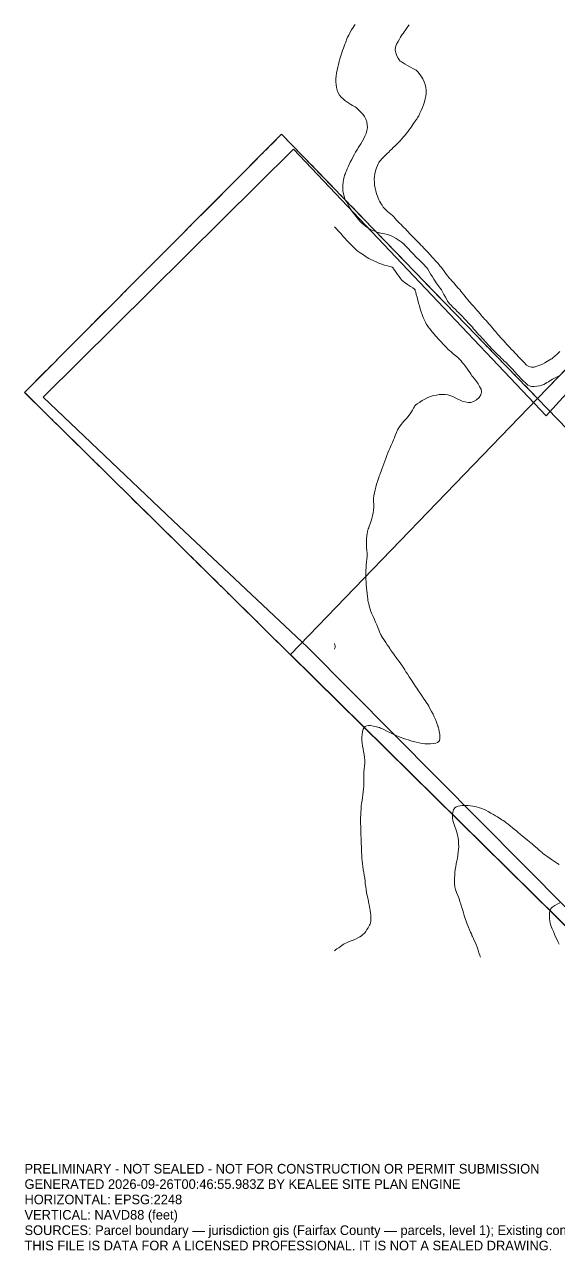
# Model space of a CAD drawing. Extents: x 1236872 to 1237219, y 449292 to 449611.
# Drawn here: x 1236872.3 to 1237011.4, y 449291.6 to 449610.8 of the extents above; entities that cross this region are included whole.
import ezdxf

# ---------------------------------------------------------------- set-up
doc = ezdxf.new("R2010")
doc.units = 0
doc.linetypes.add('DASHED', pattern=[6, 4, -2])
doc.linetypes.add('PHANTOM', pattern=[13, 8, -1, 1, -1, 1, -1])
for name, color, linetype, lineweight in [('C-ANNO-NPLT', 250, 'Continuous', 0), ('C-SITE-N', 6, 'Continuous', 0), ('C-STRM-AREA', 150, 'PHANTOM', 0), ('C-TOPO-MAJR-E', 32, 'DASHED', 0), ('V-PROP-BNDY', 7, 'Continuous', 0)]:
    doc.layers.add(name, color=color, linetype=linetype, lineweight=lineweight)

msp = doc.modelspace()

# ---------------------------------------------------------------- linework, layer by layer
at = {"layer": 'C-SITE-N'}
for points in [[(1237193.64, 449474.19), (1237057.21, 449336.54), (1237047.23, 449346.7), (1236946.01, 449448.67), (1236911.02, 449481.54), (1236877.18, 449513.76), (1236942.43, 449578.32), (1237008.2, 449508.9), (1237078.34, 449585.97), (1237193.64, 449474.19)], [(1237005.98, 449513.38), (1237005.98, 449513.38), (1237005.98, 449513.38), (1236941.59, 449446.77), (1237049.49, 449340.4), (1237058.35, 449331.67), (1237058.35, 449331.67), (1237120.66, 449394.96), (1237005.98, 449513.38)]]:
    msp.add_lwpolyline(points, close=True, dxfattribs=at)
at = {"layer": 'C-STRM-AREA'}
msp.add_lwpolyline([(1237198.64, 449474.16), (1237058.35, 449331.67), (1237048.09, 449341.78), (1236941.27, 449447.08), (1236906.03, 449481.81), (1236872.35, 449515.02), (1236939.31, 449582.22), (1237005.98, 449513.38), (1237080.51, 449590.47), (1237198.64, 449474.16)], close=True, dxfattribs=at)
at = {"layer": 'C-TOPO-MAJR-E'}
for points in [[(1237011.8, 449519.39), (1237011.05, 449519.04), (1237010.41, 449518.72), (1237009.88, 449518.44), (1237009.46, 449518.2), (1237009.14, 449517.99), (1237008.8, 449517.77), (1237008.42, 449517.55), (1237008.02, 449517.32), (1237007.58, 449517.09), (1237007.07, 449516.9), (1237006.48, 449516.74), (1237005.81, 449516.63), (1237005.06, 449516.56), (1237004.41, 449516.58), (1237003.86, 449516.7), (1237003.42, 449516.91), (1237003.07, 449517.22), (1237002.71, 449517.55), (1237002.33, 449517.91), (1237001.95, 449518.3), (1237001.55, 449518.71), (1237001.17, 449519.11), (1237000.82, 449519.48), (1237000.5, 449519.83), (1237000.2, 449520.17), (1236999.87, 449520.54), (1236999.49, 449520.95), (1236999.08, 449521.39), (1236998.63, 449521.87), (1236998.22, 449522.3), (1236997.84, 449522.67), (1236997.51, 449523), (1236997.22, 449523.26), (1236996.89, 449523.58), (1236996.51, 449523.94), (1236996.1, 449524.34), (1236995.64, 449524.79), (1236995.22, 449525.2), (1236994.85, 449525.58), (1236994.51, 449525.91), (1236994.22, 449526.21), (1236993.88, 449526.56), (1236993.51, 449526.97), (1236993.09, 449527.43), (1236992.64, 449527.94), (1236992.24, 449528.38), (1236991.9, 449528.75), (1236991.61, 449529.06), (1236991.38, 449529.3), (1236991.08, 449529.62), (1236990.7, 449530.03), (1236990.26, 449530.53), (1236989.74, 449531.11), (1236989.32, 449531.59), (1236988.98, 449531.96), (1236988.73, 449532.23), (1236988.57, 449532.4), (1236988.31, 449532.68), (1236987.93, 449533.08), (1236987.45, 449533.61), (1236986.86, 449534.25), (1236986.39, 449534.75), (1236986.03, 449535.13), (1236985.79, 449535.37), (1236985.67, 449535.48), (1236985.42, 449535.72), (1236985.05, 449536.08), (1236984.55, 449536.58), (1236983.92, 449537.21), (1236983.43, 449537.71), (1236983.06, 449538.08), (1236982.83, 449538.33), (1236982.73, 449538.45), (1236982.55, 449538.73), (1236982.3, 449539.16), (1236981.98, 449539.76), (1236981.59, 449540.51), (1236981.23, 449541.15), (1236980.91, 449541.69), (1236980.62, 449542.12), (1236980.37, 449542.45), (1236980.11, 449542.8), (1236979.85, 449543.18), (1236979.58, 449543.57), (1236979.31, 449543.99), (1236978.98, 449544.49), (1236978.61, 449545.08), (1236978.18, 449545.74), (1236977.71, 449546.49), (1236977.35, 449547.05), (1236977.11, 449547.43), (1236976.99, 449547.62), (1236976.99, 449547.62), (1236976.81, 449547.8), (1236976.43, 449548.18), (1236975.87, 449548.73), (1236975.12, 449549.48), (1236974.56, 449550.04), (1236974.18, 449550.41), (1236974, 449550.6), (1236973.99, 449550.61), (1236973.82, 449550.79), (1236973.46, 449551.17), (1236972.94, 449551.73), (1236972.24, 449552.48), (1236971.7, 449553.05), (1236971.33, 449553.45), (1236971.12, 449553.68), (1236971.07, 449553.72), (1236970.85, 449553.89), (1236970.46, 449554.18), (1236969.88, 449554.59), (1236969.13, 449555.11), (1236968.39, 449555.54), (1236967.64, 449555.88), (1236966.89, 449556.11), (1236966.14, 449556.25), (1236965.55, 449556.36), (1236965.11, 449556.45), (1236964.83, 449556.51), (1236964.7, 449556.54), (1236964.45, 449556.63), (1236964.07, 449556.76), (1236963.58, 449556.94), (1236962.96, 449557.17), (1236962.34, 449557.48), (1236961.73, 449557.85), (1236961.13, 449558.3), (1236960.53, 449558.81), (1236960.04, 449559.25), (1236959.67, 449559.61), (1236959.4, 449559.89), (1236959.25, 449560.1), (1236959.03, 449560.38), (1236958.74, 449560.76), (1236958.39, 449561.22), (1236957.96, 449561.77), (1236957.55, 449562.32), (1236957.18, 449562.89), (1236956.83, 449563.47), (1236956.51, 449564.05), (1236956.25, 449564.54), (1236956.04, 449564.91), (1236955.89, 449565.18), (1236955.79, 449565.34), (1236955.68, 449565.65), (1236955.56, 449566.1), (1236955.43, 449566.7), (1236955.29, 449567.45), (1236955.22, 449568.2), (1236955.23, 449568.95), (1236955.31, 449569.7), (1236955.46, 449570.44), (1236955.6, 449571.05), (1236955.72, 449571.52), (1236955.82, 449571.86), (1236955.91, 449572.05), (1236956.03, 449572.33), (1236956.18, 449572.7), (1236956.37, 449573.17), (1236956.6, 449573.73), (1236956.88, 449574.33), (1236957.2, 449574.98), (1236957.56, 449575.68), (1236957.98, 449576.43), (1236958.32, 449577.04), (1236958.58, 449577.52), (1236958.76, 449577.85), (1236958.87, 449578.05), (1236959.04, 449578.34), (1236959.27, 449578.71), (1236959.56, 449579.17), (1236959.92, 449579.72), (1236960.27, 449580.32), (1236960.62, 449580.97), (1236960.97, 449581.67), (1236961.32, 449582.42), (1236961.54, 449583.17), (1236961.64, 449583.92), (1236961.62, 449584.67), (1236961.47, 449585.41), (1236961.23, 449586.13), (1236960.87, 449586.8), (1236960.42, 449587.43), (1236959.86, 449588.03), (1236959.39, 449588.52), (1236958.99, 449588.89), (1236958.68, 449589.16), (1236958.44, 449589.31), (1236958.14, 449589.49), (1236957.76, 449589.72), (1236957.32, 449589.98), (1236956.81, 449590.28), (1236956.3, 449590.62), (1236955.8, 449590.99), (1236955.3, 449591.4), (1236954.81, 449591.85), (1236954.4, 449592.38), (1236954.06, 449592.97), (1236953.8, 449593.65), (1236953.62, 449594.4), (1236953.5, 449595.14), (1236953.44, 449595.89), (1236953.46, 449596.64), (1236953.54, 449597.39), (1236953.64, 449598.14), (1236953.76, 449598.89), (1236953.91, 449599.64), (1236954.08, 449600.38), (1236954.27, 449601.13), (1236954.48, 449601.88), (1236954.72, 449602.63), (1236954.97, 449603.38), (1236955.2, 449604.05), (1236955.41, 449604.65), (1236955.6, 449605.18), (1236955.78, 449605.64), (1236955.93, 449606.05), (1236956.08, 449606.42), (1236956.2, 449606.76), (1236956.31, 449607.05), (1236956.5, 449607.46), (1236956.77, 449607.98), (1236957.11, 449608.62), (1236957.54, 449609.37), (1236957.91, 449609.98), (1236958.23, 449610.44), (1236958.49, 449610.78)], [(1237011.78, 449525.65), (1237011.04, 449524.98), (1237010.45, 449524.46), (1237010.02, 449524.08), (1237009.75, 449523.86), (1237009.64, 449523.78), (1237009.39, 449523.63), (1237009.02, 449523.4), (1237008.51, 449523.1), (1237007.88, 449522.73), (1237007.22, 449522.39), (1237006.53, 449522.08), (1237005.81, 449521.81), (1237005.06, 449521.57), (1237004.36, 449521.55), (1237003.69, 449521.73), (1237003.07, 449522.13), (1237002.5, 449522.75), (1237002.02, 449523.25), (1237001.65, 449523.64), (1237001.37, 449523.93), (1237001.2, 449524.11), (1237000.94, 449524.39), (1237000.58, 449524.76), (1237000.13, 449525.23), (1236999.58, 449525.8), (1236999.12, 449526.28), (1236998.75, 449526.68), (1236998.46, 449526.98), (1236998.26, 449527.2), (1236997.99, 449527.49), (1236997.65, 449527.87), (1236997.24, 449528.32), (1236996.77, 449528.85), (1236996.35, 449529.33), (1236995.97, 449529.75), (1236995.65, 449530.12), (1236995.37, 449530.43), (1236995.07, 449530.77), (1236994.75, 449531.15), (1236994.41, 449531.55), (1236994.04, 449531.99), (1236993.67, 449532.42), (1236993.3, 449532.85), (1236992.92, 449533.27), (1236992.54, 449533.69), (1236992.18, 449534.08), (1236991.85, 449534.46), (1236991.55, 449534.81), (1236991.27, 449535.14), (1236990.95, 449535.52), (1236990.58, 449535.96), (1236990.15, 449536.44), (1236989.68, 449536.97), (1236989.27, 449537.42), (1236988.94, 449537.79), (1236988.66, 449538.09), (1236988.46, 449538.31), (1236988.17, 449538.64), (1236987.8, 449539.1), (1236987.34, 449539.67), (1236986.79, 449540.37), (1236986.37, 449540.9), (1236986.08, 449541.27), (1236985.92, 449541.49), (1236985.88, 449541.54), (1236985.68, 449541.77), (1236985.32, 449542.18), (1236984.8, 449542.75), (1236984.12, 449543.5), (1236983.6, 449544.07), (1236983.25, 449544.46), (1236983.06, 449544.67), (1236983.03, 449544.7), (1236982.87, 449544.9), (1236982.59, 449545.27), (1236982.18, 449545.82), (1236981.65, 449546.54), (1236981.2, 449547.14), (1236980.83, 449547.62), (1236980.53, 449547.99), (1236980.31, 449548.23), (1236980.04, 449548.55), (1236979.7, 449548.92), (1236979.31, 449549.36), (1236978.86, 449549.86), (1236978.45, 449550.31), (1236978.07, 449550.72), (1236977.74, 449551.09), (1236977.44, 449551.4), (1236977.11, 449551.75), (1236976.76, 449552.12), (1236976.37, 449552.53), (1236975.96, 449552.96), (1236975.57, 449553.37), (1236975.19, 449553.75), (1236974.84, 449554.11), (1236974.5, 449554.45), (1236974.15, 449554.81), (1236973.79, 449555.18), (1236973.42, 449555.57), (1236973.03, 449555.98), (1236972.65, 449556.39), (1236972.28, 449556.78), (1236971.91, 449557.17), (1236971.55, 449557.56), (1236971.18, 449557.94), (1236970.8, 449558.31), (1236970.42, 449558.68), (1236970.02, 449559.04), (1236969.64, 449559.43), (1236969.26, 449559.82), (1236968.9, 449560.24), (1236968.54, 449560.67), (1236968.17, 449561.07), (1236967.77, 449561.45), (1236967.35, 449561.79), (1236966.91, 449562.11), (1236966.5, 449562.46), (1236966.13, 449562.84), (1236965.79, 449563.26), (1236965.48, 449563.71), (1236965.21, 449564.12), (1236964.97, 449564.5), (1236964.78, 449564.83), (1236964.62, 449565.13), (1236964.44, 449565.54), (1236964.25, 449566.07), (1236964.04, 449566.7), (1236963.82, 449567.45), (1236963.65, 449568.2), (1236963.53, 449568.95), (1236963.46, 449569.7), (1236963.44, 449570.44), (1236963.49, 449571.19), (1236963.6, 449571.94), (1236963.79, 449572.69), (1236964.03, 449573.44), (1236964.26, 449574.05), (1236964.46, 449574.54), (1236964.64, 449574.89), (1236964.79, 449575.1), (1236965.04, 449575.4), (1236965.39, 449575.77), (1236965.83, 449576.23), (1236966.37, 449576.76), (1236966.83, 449577.21), (1236967.21, 449577.57), (1236967.5, 449577.86), (1236967.7, 449578.06), (1236968, 449578.35), (1236968.39, 449578.72), (1236968.87, 449579.18), (1236969.44, 449579.73), (1236969.91, 449580.2), (1236970.29, 449580.58), (1236970.56, 449580.89), (1236970.74, 449581.11), (1236970.98, 449581.41), (1236971.28, 449581.79), (1236971.65, 449582.24), (1236972.08, 449582.76), (1236972.48, 449583.28), (1236972.86, 449583.79), (1236973.2, 449584.29), (1236973.52, 449584.79), (1236973.81, 449585.23), (1236974.07, 449585.6), (1236974.29, 449585.91), (1236974.49, 449586.16), (1236974.73, 449586.54), (1236975.01, 449587.04), (1236975.33, 449587.66), (1236975.69, 449588.41), (1236976.01, 449589.16), (1236976.29, 449589.91), (1236976.52, 449590.65), (1236976.71, 449591.4), (1236976.84, 449592.15), (1236976.91, 449592.9), (1236976.92, 449593.65), (1236976.86, 449594.4), (1236976.7, 449595.14), (1236976.44, 449595.89), (1236976.06, 449596.64), (1236975.57, 449597.39), (1236975.15, 449597.99), (1236974.8, 449598.43), (1236974.52, 449598.72), (1236974.31, 449598.86), (1236973.97, 449599.07), (1236973.49, 449599.35), (1236972.88, 449599.69), (1236972.13, 449600.11), (1236971.49, 449600.46), (1236970.96, 449600.77), (1236970.54, 449601.02), (1236970.22, 449601.21), (1236969.92, 449601.55), (1236969.62, 449602.02), (1236969.32, 449602.63), (1236969.03, 449603.38), (1236968.92, 449604.13), (1236968.98, 449604.88), (1236969.22, 449605.62), (1236969.63, 449606.37), (1236969.98, 449607), (1236970.28, 449607.5), (1236970.53, 449607.88), (1236970.72, 449608.14), (1236970.94, 449608.46), (1236971.2, 449608.83), (1236971.49, 449609.26), (1236971.81, 449609.75), (1236972.16, 449610.24), (1236972.54, 449610.72)], [(1236953.04, 449558.14), (1236953.13, 449558.04), (1236953.31, 449557.85), (1236953.59, 449557.56), (1236953.95, 449557.18), (1236954.32, 449556.77), (1236954.69, 449556.36), (1236955.07, 449555.92), (1236955.46, 449555.47), (1236955.82, 449555.06), (1236956.17, 449554.68), (1236956.49, 449554.35), (1236956.79, 449554.05), (1236957.13, 449553.71), (1236957.51, 449553.34), (1236957.92, 449552.93), (1236958.36, 449552.48), (1236958.81, 449552.07), (1236959.27, 449551.7), (1236959.74, 449551.36), (1236960.21, 449551.06), (1236960.63, 449550.79), (1236961, 449550.54), (1236961.33, 449550.32), (1236961.61, 449550.12), (1236962, 449549.89), (1236962.52, 449549.62), (1236963.15, 449549.32), (1236963.89, 449548.97), (1236964.64, 449548.67), (1236965.39, 449548.4), (1236966.14, 449548.16), (1236966.89, 449547.96), (1236967.46, 449547.81), (1236967.84, 449547.71), (1236968.05, 449547.65), (1236968.07, 449547.64), (1236968.23, 449547.44), (1236968.51, 449547.06), (1236968.93, 449546.49), (1236969.47, 449545.74), (1236969.93, 449545.14), (1236970.29, 449544.68), (1236970.56, 449544.35), (1236970.74, 449544.18), (1236971.06, 449543.91), (1236971.52, 449543.57), (1236972.13, 449543.14), (1236972.88, 449542.62), (1236973.44, 449542.22), (1236973.83, 449541.93), (1236974.04, 449541.76), (1236974.06, 449541.71), (1236974.13, 449541.48), (1236974.24, 449541.08), (1236974.39, 449540.51), (1236974.58, 449539.76), (1236974.78, 449539.01), (1236974.98, 449538.26), (1236975.18, 449537.51), (1236975.39, 449536.76), (1236975.62, 449536.02), (1236975.88, 449535.28), (1236976.18, 449534.55), (1236976.5, 449533.82), (1236976.75, 449533.27), (1236976.92, 449532.9), (1236977.01, 449532.7), (1236977.02, 449532.68), (1236977.18, 449532.47), (1236977.49, 449532.09), (1236977.94, 449531.52), (1236978.54, 449530.78), (1236979.02, 449530.18), (1236979.39, 449529.73), (1236979.64, 449529.44), (1236979.78, 449529.29), (1236980.03, 449529.03), (1236980.38, 449528.66), (1236980.84, 449528.17), (1236981.41, 449527.57), (1236981.88, 449527.07), (1236982.26, 449526.68), (1236982.54, 449526.39), (1236982.71, 449526.21), (1236983.02, 449525.93), (1236983.45, 449525.56), (1236984.01, 449525.09), (1236984.69, 449524.52), (1236985.22, 449524.07), (1236985.59, 449523.74), (1236985.81, 449523.53), (1236985.88, 449523.44), (1236986.06, 449523.21), (1236986.35, 449522.83), (1236986.76, 449522.32), (1236987.28, 449521.66), (1236987.73, 449521.07), (1236988.1, 449520.55), (1236988.4, 449520.1), (1236988.63, 449519.71), (1236988.89, 449519.33), (1236989.17, 449518.96), (1236989.48, 449518.59), (1236989.83, 449518.22), (1236990.17, 449517.76), (1236990.53, 449517.21), (1236990.88, 449516.55), (1236991.24, 449515.81), (1236991.34, 449515.08), (1236991.17, 449514.39), (1236990.73, 449513.72), (1236990.02, 449513.07), (1236989.31, 449512.63), (1236988.58, 449512.39), (1236987.85, 449512.36), (1236987.1, 449512.53), (1236986.35, 449512.76), (1236985.6, 449513.05), (1236984.85, 449513.41), (1236984.1, 449513.83), (1236983.36, 449514.14), (1236982.61, 449514.36), (1236981.86, 449514.47), (1236981.11, 449514.49), (1236980.36, 449514.44), (1236979.61, 449514.33), (1236978.86, 449514.16), (1236978.12, 449513.93), (1236977.37, 449513.64), (1236976.64, 449513.29), (1236975.91, 449512.87), (1236975.19, 449512.4), (1236974.65, 449512.03), (1236974.27, 449511.75), (1236974.07, 449511.57), (1236974.04, 449511.5), (1236973.92, 449511.27), (1236973.69, 449510.9), (1236973.37, 449510.37), (1236972.95, 449509.7), (1236972.56, 449509.11), (1236972.18, 449508.61), (1236971.83, 449508.19), (1236971.5, 449507.86), (1236971.17, 449507.5), (1236970.83, 449507.13), (1236970.5, 449506.73), (1236970.16, 449506.32), (1236969.83, 449505.82), (1236969.51, 449505.24), (1236969.21, 449504.58), (1236968.92, 449503.83), (1236968.67, 449503.19), (1236968.47, 449502.67), (1236968.3, 449502.26), (1236968.19, 449501.97), (1236968.05, 449501.63), (1236967.88, 449501.26), (1236967.7, 449500.85), (1236967.49, 449500.39), (1236967.26, 449499.87), (1236967.01, 449499.26), (1236966.74, 449498.59), (1236966.44, 449497.84), (1236966.16, 449497.11), (1236965.89, 449496.39), (1236965.63, 449495.69), (1236965.39, 449495), (1236965.2, 449494.47), (1236965.07, 449494.09), (1236964.99, 449493.88), (1236964.97, 449493.82), (1236964.89, 449493.58), (1236964.75, 449493.18), (1236964.55, 449492.6), (1236964.28, 449491.85), (1236964.04, 449491.11), (1236963.82, 449490.36), (1236963.63, 449489.61), (1236963.46, 449488.86), (1236963.34, 449488.11), (1236963.28, 449487.36), (1236963.27, 449486.61), (1236963.31, 449485.87), (1236963.3, 449485.12), (1236963.25, 449484.37), (1236963.14, 449483.62), (1236962.99, 449482.87), (1236962.82, 449482.19), (1236962.65, 449481.58), (1236962.48, 449481.05), (1236962.3, 449480.58), (1236962.14, 449480.15), (1236962, 449479.78), (1236961.88, 449479.45), (1236961.78, 449479.17), (1236961.68, 449478.78), (1236961.59, 449478.26), (1236961.51, 449477.63), (1236961.42, 449476.88), (1236961.38, 449476.14), (1236961.39, 449475.39), (1236961.44, 449474.64), (1236961.54, 449473.89), (1236961.59, 449473.14), (1236961.59, 449472.39), (1236961.54, 449471.64), (1236961.44, 449470.9), (1236961.36, 449470.15), (1236961.3, 449469.4), (1236961.26, 449468.65), (1236961.24, 449467.9), (1236961.24, 449467.15), (1236961.26, 449466.41), (1236961.3, 449465.66), (1236961.37, 449464.91), (1236961.43, 449464.16), (1236961.5, 449463.41), (1236961.57, 449462.66), (1236961.65, 449461.91), (1236961.72, 449461.3), (1236961.79, 449460.81), (1236961.86, 449460.46), (1236961.92, 449460.25), (1236962.01, 449459.95), (1236962.11, 449459.57), (1236962.23, 449459.12), (1236962.37, 449458.59), (1236962.56, 449458.01), (1236962.81, 449457.37), (1236963.11, 449456.67), (1236963.46, 449455.93), (1236963.79, 449455.2), (1236964.1, 449454.5), (1236964.38, 449453.82), (1236964.63, 449453.16), (1236964.83, 449452.65), (1236964.98, 449452.27), (1236965.07, 449452.04), (1236965.11, 449451.95), (1236965.26, 449451.69), (1236965.53, 449451.27), (1236965.91, 449450.69), (1236966.41, 449449.94), (1236966.83, 449449.3), (1236967.19, 449448.76), (1236967.47, 449448.34), (1236967.69, 449448.02), (1236967.93, 449447.67), (1236968.19, 449447.3), (1236968.49, 449446.9), (1236968.8, 449446.47), (1236969.15, 449446), (1236969.52, 449445.48), (1236969.93, 449444.93), (1236970.36, 449444.33), (1236970.7, 449443.84), (1236970.96, 449443.47), (1236971.13, 449443.21), (1236971.22, 449443.06), (1236971.4, 449442.75), (1236971.68, 449442.3), (1236972.07, 449441.71), (1236972.56, 449440.96), (1236972.96, 449440.33), (1236973.3, 449439.82), (1236973.55, 449439.44), (1236973.73, 449439.18), (1236973.95, 449438.86), (1236974.2, 449438.48), (1236974.48, 449438.05), (1236974.8, 449437.57), (1236975.15, 449437.05), (1236975.53, 449436.49), (1236975.93, 449435.9), (1236976.35, 449435.27), (1236976.69, 449434.77), (1236976.95, 449434.4), (1236977.12, 449434.15), (1236977.2, 449434.03), (1236977.36, 449433.75), (1236977.61, 449433.32), (1236977.95, 449432.72), (1236978.37, 449431.97), (1236978.75, 449431.24), (1236979.08, 449430.53), (1236979.37, 449429.83), (1236979.62, 449429.15), (1236979.81, 449428.62), (1236979.95, 449428.24), (1236980.03, 449428.02), (1236980.07, 449427.96), (1236980.13, 449427.72), (1236980.21, 449427.31), (1236980.33, 449426.74), (1236980.48, 449425.99), (1236980.54, 449425.35), (1236980.52, 449424.84), (1236980.43, 449424.43), (1236980.25, 449424.15), (1236979.93, 449423.91), (1236979.47, 449423.73), (1236978.86, 449423.59), (1236978.12, 449423.51), (1236977.37, 449423.49), (1236976.62, 449423.52), (1236975.87, 449423.62), (1236975.12, 449423.78), (1236974.38, 449423.95), (1236973.66, 449424.14), (1236972.95, 449424.34), (1236972.24, 449424.55), (1236971.7, 449424.71), (1236971.33, 449424.82), (1236971.12, 449424.88), (1236971.07, 449424.89), (1236970.85, 449424.98), (1236970.46, 449425.15), (1236969.88, 449425.39), (1236969.13, 449425.71), (1236968.39, 449426.05), (1236967.64, 449426.39), (1236966.89, 449426.75), (1236966.14, 449427.13), (1236965.54, 449427.42), (1236965.09, 449427.62), (1236964.78, 449427.75), (1236964.63, 449427.79), (1236964.36, 449427.86), (1236963.99, 449427.95), (1236963.51, 449428.07), (1236962.91, 449428.21), (1236962.38, 449428.28), (1236961.9, 449428.28), (1236961.47, 449428.21), (1236961.11, 449428.07), (1236960.8, 449427.78), (1236960.55, 449427.33), (1236960.37, 449426.74), (1236960.25, 449425.99), (1236960.19, 449425.24), (1236960.19, 449424.49), (1236960.26, 449423.74), (1236960.39, 449422.99), (1236960.52, 449422.24), (1236960.65, 449421.5), (1236960.77, 449420.75), (1236960.89, 449420), (1236960.96, 449419.25), (1236960.97, 449418.5), (1236960.92, 449417.75), (1236960.82, 449417.01), (1236960.75, 449416.26), (1236960.72, 449415.51), (1236960.71, 449414.76), (1236960.74, 449414.01), (1236960.74, 449413.26), (1236960.7, 449412.51), (1236960.64, 449411.77), (1236960.55, 449411.02), (1236960.45, 449410.27), (1236960.35, 449409.52), (1236960.25, 449408.77), (1236960.14, 449408.02), (1236960.06, 449407.27), (1236959.99, 449406.53), (1236959.94, 449405.78), (1236959.91, 449405.03), (1236959.89, 449404.28), (1236959.88, 449403.53), (1236959.89, 449402.78), (1236959.91, 449402.04), (1236959.93, 449401.29), (1236959.95, 449400.54), (1236959.97, 449399.79), (1236960, 449399.04), (1236960.03, 449398.29), (1236960.05, 449397.54), (1236960.08, 449396.8), (1236960.1, 449396.05), (1236960.13, 449395.3), (1236960.17, 449394.55), (1236960.22, 449393.8), (1236960.27, 449393.05), (1236960.35, 449392.31), (1236960.45, 449391.56), (1236960.57, 449390.81), (1236960.71, 449390.06), (1236960.84, 449389.31), (1236960.95, 449388.56), (1236961.04, 449387.81), (1236961.11, 449387.07), (1236961.2, 449386.32), (1236961.31, 449385.57), (1236961.44, 449384.82), (1236961.6, 449384.07), (1236961.72, 449383.45), (1236961.82, 449382.94), (1236961.9, 449382.57), (1236961.95, 449382.31), (1236962.01, 449381.99), (1236962.1, 449381.62), (1236962.19, 449381.19), (1236962.31, 449380.69), (1236962.4, 449380.14), (1236962.46, 449379.52), (1236962.51, 449378.83), (1236962.53, 449378.08), (1236962.51, 449377.45), (1236962.45, 449376.94), (1236962.36, 449376.55), (1236962.22, 449376.28), (1236962.04, 449375.96), (1236961.81, 449375.59), (1236961.54, 449375.16), (1236961.21, 449374.68), (1236960.86, 449374.26), (1236960.49, 449373.88), (1236960.09, 449373.55), (1236959.67, 449373.28), (1236959.16, 449373), (1236958.57, 449372.71), (1236957.91, 449372.43), (1236957.16, 449372.14), (1236956.52, 449371.88), (1236956, 449371.65), (1236955.6, 449371.44), (1236955.31, 449371.25), (1236954.97, 449371.03), (1236954.6, 449370.76), (1236954.18, 449370.46), (1236953.73, 449370.12), (1236953.38, 449369.87), (1236953.16, 449369.7), (1236953.04, 449369.62)], [(1236953.04, 449449.61), (1236953.06, 449449.56), (1236953.1, 449449.46), (1236953.16, 449449.31), (1236953.24, 449449.12), (1236953.28, 449448.92), (1236953.28, 449448.74), (1236953.24, 449448.57), (1236953.16, 449448.4), (1236953.1, 449448.27), (1236953.06, 449448.19), (1236953.04, 449448.15)], [(1236991.07, 449367.98), (1236991.01, 449368.17), (1236990.89, 449368.54), (1236990.71, 449369.1), (1236990.47, 449369.85), (1236990.21, 449370.57), (1236989.95, 449371.26), (1236989.68, 449371.91), (1236989.39, 449372.54), (1236989.17, 449373.04), (1236989, 449373.41), (1236988.89, 449373.66), (1236988.84, 449373.78), (1236988.72, 449374.06), (1236988.53, 449374.5), (1236988.27, 449375.09), (1236987.94, 449375.84), (1236987.64, 449376.59), (1236987.36, 449377.34), (1236987.1, 449378.08), (1236986.87, 449378.83), (1236986.66, 449379.51), (1236986.48, 449380.1), (1236986.32, 449380.63), (1236986.18, 449381.07), (1236986.06, 449381.48), (1236985.94, 449381.86), (1236985.84, 449382.2), (1236985.76, 449382.5), (1236985.62, 449382.91), (1236985.42, 449383.44), (1236985.17, 449384.07), (1236984.86, 449384.82), (1236984.62, 449385.57), (1236984.46, 449386.32), (1236984.36, 449387.07), (1236984.34, 449387.81), (1236984.34, 449388.56), (1236984.38, 449389.31), (1236984.44, 449390.06), (1236984.54, 449390.81), (1236984.65, 449391.56), (1236984.78, 449392.31), (1236984.93, 449393.05), (1236985.1, 449393.8), (1236985.23, 449394.55), (1236985.33, 449395.3), (1236985.4, 449396.05), (1236985.43, 449396.8), (1236985.41, 449397.54), (1236985.35, 449398.29), (1236985.25, 449399.04), (1236985.1, 449399.79), (1236984.91, 449400.54), (1236984.69, 449401.29), (1236984.42, 449402.04), (1236984.12, 449402.78), (1236983.92, 449403.53), (1236983.81, 449404.28), (1236983.81, 449405.03), (1236983.91, 449405.78), (1236984.1, 449406.38), (1236984.39, 449406.83), (1236984.78, 449407.14), (1236985.26, 449407.3), (1236985.8, 449407.41), (1236986.42, 449407.47), (1236987.1, 449407.48), (1236987.85, 449407.45), (1236988.52, 449407.39), (1236989.11, 449407.31), (1236989.62, 449407.21), (1236990.06, 449407.09), (1236990.46, 449406.97), (1236990.84, 449406.87), (1236991.18, 449406.77), (1236991.49, 449406.68), (1236991.92, 449406.51), (1236992.45, 449406.25), (1236993.09, 449405.91), (1236993.83, 449405.49), (1236994.49, 449405.12), (1236995.05, 449404.79), (1236995.53, 449404.5), (1236995.91, 449404.26), (1236996.29, 449404.02), (1236996.66, 449403.78), (1236997.03, 449403.53), (1236997.4, 449403.27), (1236997.83, 449402.96), (1236998.32, 449402.58), (1236998.87, 449402.15), (1236999.48, 449401.65), (1236999.98, 449401.25), (1237000.35, 449400.95), (1237000.61, 449400.73), (1237000.74, 449400.61), (1237001.03, 449400.37), (1237001.47, 449400), (1237002.07, 449399.51), (1237002.82, 449398.89), (1237003.38, 449398.43), (1237003.76, 449398.11), (1237003.96, 449397.95), (1237003.97, 449397.94), (1237004.17, 449397.77), (1237004.54, 449397.45), (1237005.1, 449396.97), (1237005.83, 449396.34), (1237006.41, 449395.83), (1237006.85, 449395.46), (1237007.13, 449395.21), (1237007.26, 449395.1), (1237007.51, 449394.9), (1237007.89, 449394.63), (1237008.38, 449394.28), (1237009, 449393.84), (1237009.58, 449393.44), (1237010.13, 449393.07), (1237010.65, 449392.72), (1237011.13, 449392.41), (1237011.56, 449392.13)], [(1237011.56, 449371.4), (1237011.22, 449372.1), (1237010.87, 449372.84), (1237010.57, 449373.48), (1237010.34, 449373.99), (1237010.18, 449374.38), (1237010.08, 449374.66), (1237009.95, 449374.99), (1237009.8, 449375.36), (1237009.63, 449375.79), (1237009.44, 449376.26), (1237009.28, 449376.8), (1237009.16, 449377.4), (1237009.08, 449378.08), (1237009.04, 449378.83), (1237009.07, 449379.48), (1237009.17, 449380.02), (1237009.34, 449380.46), (1237009.57, 449380.8), (1237009.94, 449381.13), (1237010.43, 449381.46), (1237011.05, 449381.78), (1237011.8, 449382.1)]]:
    msp.add_lwpolyline(points, dxfattribs=at)
at = {"layer": 'V-PROP-BNDY'}
msp.add_lwpolyline([(1237198.64, 449474.16), (1237058.35, 449331.67), (1237048.09, 449341.78), (1236941.27, 449447.08), (1236906.03, 449481.81), (1236872.35, 449515.02), (1236939.31, 449582.22), (1237005.98, 449513.38), (1237080.51, 449590.47), (1237198.64, 449474.16)], close=True, dxfattribs=at)

# ---------------------------------------------------------------- texts
at = {"layer": 'C-ANNO-NPLT'}
for s, p in [('PRELIMINARY - NOT SEALED - NOT FOR CONSTRUCTION OR PERMIT SUBMISSION', (1236872.35, 449311.67)), ('GENERATED 2026-09-26T00:46:55.983Z BY KEALEE SITE PLAN ENGINE', (1236872.35, 449307.67)), ('HORIZONTAL: EPSG:2248', (1236872.35, 449303.67)), ('VERTICAL: NAVD88 (feet)', (1236872.35, 449299.67)), ('SOURCES: Parcel boundary — jurisdiction gis (Fairfax County — parcels, level 1); Existing contours (U.S. Geological Survey — 3D Elevation Program — 3DEP bare-earth DEM — VA_NorthernVA_B22, level 1)', (1236872.35, 449295.67)), ('THIS FILE IS DATA FOR A LICENSED PROFESSIONAL. IT IS NOT A SEALED DRAWING.', (1236872.35, 449291.67))]:
    msp.add_text(s, height=2.5, dxfattribs=at).set_placement(p)

doc.saveas('drawing.dxf')
